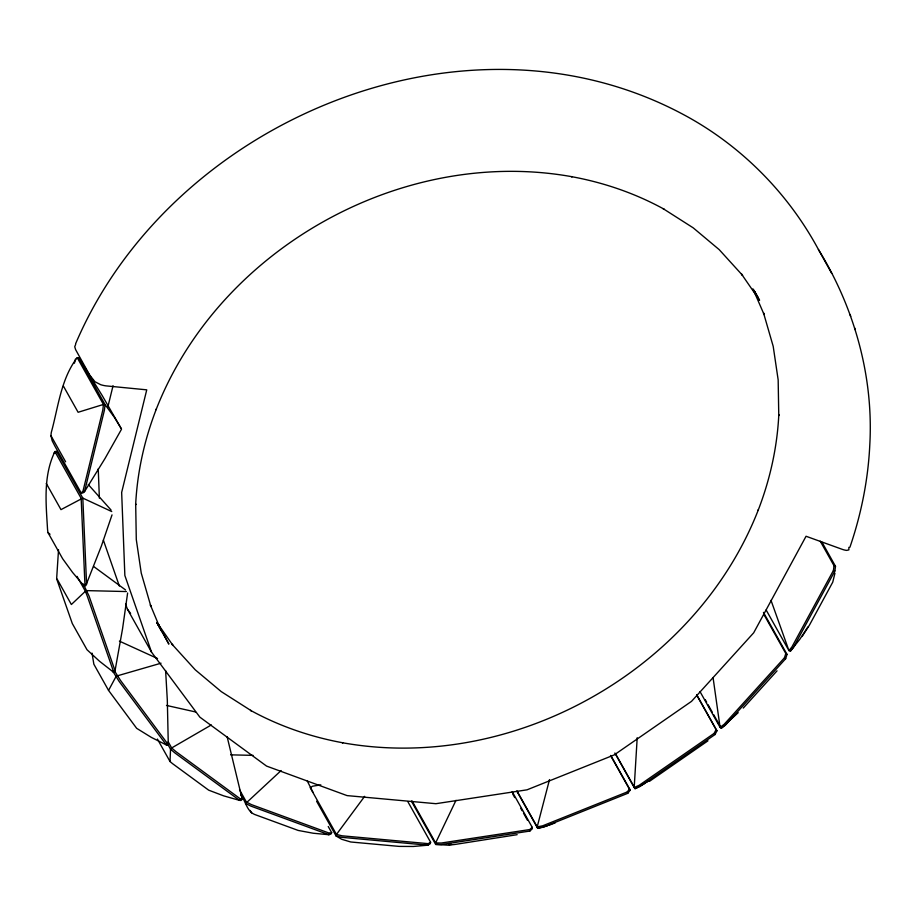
<?xml version="1.0" encoding="UTF-8"?>
<svg xmlns="http://www.w3.org/2000/svg" width="916" height="916" viewBox="0 0 916 916"><rect width="100%" height="100%" fill="white"/><g stroke="black" fill="none" stroke-linecap="round" stroke-linejoin="round"><path stroke-width="1.37" d="M637.204 737.712L634.204 787.485L635.086 788.665L640.021 786.489L715.041 734.529L716.953 730.785L696.732 694.763M58.532 549.772L56.666 578.305L71.368 604.503L85.394 591.255L86.974 590.625L126.397 591.553M78.81 357.812L105.065 404.597L114.614 417.685L121.553 429.146L104.962 458.595L84.512 491.652L82.772 493.048L81.158 492.9L54.903 446.115L52.178 440.791L50.918 435.615L51.296 432.421C58.258 407.231 60.88 378.926 77.207 357.664L78.81 357.812L102.283 395.689L120.843 427.909M821.995 542.238L835.495 566.294L834.877 570.977L793.359 647.532L790.405 651.15L788.939 650.612L791.893 646.994L833.423 570.45L834.041 565.756L820.221 541.138M834.957 573.164L832.747 582.164L809.492 625.033L802.084 636.528M127.622 592.995L122.549 628.8L114.912 671.417L113.332 672.046L99.455 661.192L87.009 649.742L72.307 623.544L56.678 578.935M74.448 363.194L75.456 359.061M81.158 492.9L82.898 491.503L102.787 410.15L103.451 404.448L77.207 357.664M113.046 385.739L107.733 407.448M407.803 801.592L430.6 842.228L428.264 843.659L427.887 845.182L413.299 846.476L399.044 846.384L350.771 841.987L341.691 839.285L336.08 835.965L316.593 801.225M430.6 842.228L430.234 843.739L427.887 845.182L341.679 837.327L336.08 835.965L336.458 834.442L364.66 796.336M549.52 779.585L537.188 826.908L537.669 828.293L543.165 827.194L627.769 793.313L630.059 790.279L629.567 788.882L610.915 755.643M82.738 583.584L84.089 586L84.948 584.626L86.596 584.374L82.806 498.109L56.552 451.325L54.903 451.577C43.075 475.931 46.006 503.193 47.54 529.345L47.93 532.517L62.632 558.714L72.604 572.466L84.089 586L85.738 585.748L101.401 545.982L112.027 514.872M700.042 691.649L720.079 727.361L724.144 724.327L784.462 657.803L785.813 653.509L763.704 614.109M713.06 677.554L720.079 727.361L721.281 728.243L725.346 725.22L785.676 658.696L787.016 654.39L763.452 612.392M849.911 547.241C861.166 514.426 868.07 480.076 869.765 445.405L869.822 444.34C873.578 375.972 854.193 307.581 818.423 249.496C788.321 193.539 741.949 146.549 686.187 116.046L685.237 115.531C466.462 -3.275 171.384 119.927 75.879 343.111L75.616 343.752M165.613 670.546L167.319 700.202L168.281 744.239L166.884 745.2L151.358 737.403L136.656 728.323L108.557 690.412L115.874 676.821L117.282 675.848L161.044 663.195M455.996 800.321L435.627 842.915L435.684 844.426L448.176 845.182L454.897 844.46L517.151 834.682M614.865 753.009L634.204 787.485L639.139 785.321L714.159 733.35L716.072 729.605L696.732 695.141M328.237 826.495L331.695 832.655L329.668 833.285L328.89 834.716L313.18 833.228L298.181 830.434L254.43 814.393C246.656 810.958 245.648 800.962 240.771 794.802M331.695 832.655L330.916 834.075L328.89 834.716L250.766 806.069L245.648 803.481L281.12 770.551M807.832 627.059L799.783 639.345L790.405 651.15M517.151 791.195L537.188 826.908L542.684 825.797L627.288 791.928L629.567 788.882M227.111 736.659L242.225 799.233L240.702 799.141L239.58 800.378L223.619 795.844L208.688 790.165L172.448 763.578L170.021 761.505L157.415 739.052M242.225 799.233L241.091 800.47L239.58 800.378L174.864 752.906L170.536 749.208L167.754 744.239M743.254 708.079L777.043 670.833M75.673 344.393L74.734 346.717L75.593 349.591L89.745 375.148L95.001 381.766L100.749 384.72A14.015 5.611 13.7 0 0 106.004 385.876L146.743 389.838L121.656 492.442L124.862 575.511L151.541 652.158L199.871 717.159L266.556 766.085L347.072 795.603L435.913 803.698L527.032 789.821L614.212 754.91L691.523 701.358L753.685 632.807L806.057 536.261L842.697 549.497A14.015 4.259 28.5 0 0 846.693 550.39L848.869 549.886L848.869 547.333M738.193 712.671L721.281 728.243L719.896 725.758M412.143 801.065L435.627 842.915L441.352 843.018L529.769 829.553L532.207 827.297L512.17 791.596M411.399 801.145L435.684 844.426L441.409 844.529L529.837 831.064L532.265 828.797L532.207 827.297M112.393 670.615L119.149 681.435L166.048 744.513L167.445 743.552L168.281 744.239M649.433 781.359L707.953 740.826M646.662 782.31L648.826 780.821M211.333 724.957L171.658 747.96L170.536 749.208L170.021 761.505M645.585 783.054L635.086 788.665L615.586 753.925M113.332 672.046L113.309 670.924L114.889 670.294L89.001 595.915L83.516 584.465M548.684 825.408L555.302 822.808M547.367 825.923L537.669 828.293L516.784 791.081M320.818 784.852L312.539 786.226L310.203 787.657L336.458 834.442L342.046 835.804L428.264 843.659M54.044 452.939L55.693 452.687M449.023 844.644L451.691 844.403M230.614 754.841L253.056 755.368M82.898 491.503L84.512 491.652L104.39 410.299L105.065 404.597L103.451 404.448L78.112 412.28L63.41 386.083M166.494 705.435L195.509 711.938M834.041 565.756L835.495 566.294M833.423 570.45L834.877 570.977M329.668 833.285L251.534 804.649L246.415 802.061L239.511 789.741M119.401 641.131L157.541 658.524M111.741 511.552L82.806 498.109L60.983 509.64L46.281 483.442M93.558 566.42L125.538 589.927M785.813 653.509L787.016 654.39M784.462 657.803L785.676 658.696M240.702 799.141L175.986 751.658L171.658 747.96L168.212 741.8M47.93 532.517L50.025 534.246M166.048 744.513L166.884 745.2M88.234 484.507L111.054 510.04M716.072 729.605L716.953 730.785M714.159 733.35L715.041 734.529M125.572 603.942L127.37 609.083L130.61 613.445M167.445 743.552L120.546 680.473L114.511 670.924M156.899 622.422L172.964 645.425L171.864 644.074L195.268 669.836L221.248 691.614L251.339 710.805L250.492 710.335C279.254 726.136 310.661 736.911 342.916 742.807L342.275 742.704C512.239 773.379 695.576 670.707 758.345 509.823L758.105 510.43C769.955 479.847 777.215 447.432 778.806 414.639L778.772 415.601L778.165 379.911L773.207 346.363L763.52 312.917L764.104 314.577L752.918 288.826M753.937 290.338L759.582 300.299L741.479 274.021L742.59 275.384L719.186 249.621L693.206 227.844L663.115 208.653L663.963 209.111C635.2 193.322 603.793 182.547 571.538 176.651L572.179 176.754C402.216 146.079 218.878 248.751 156.109 409.624L156.35 409.028C144.499 439.611 137.24 472.026 135.648 504.808L135.683 503.857L136.289 539.547L141.247 573.095L150.934 606.529L150.35 604.881L159.247 626.178L158.102 623.762L168.876 644.108L157.002 622.811M156.991 622.891L161.926 631.605L156.934 622.674M766.142 609.987L788.939 650.612L771.009 600.346M705.274 699.71L706.66 702.194M708.057 704.679L712.236 712.121M713.621 714.595L718.499 723.285M610.514 755.448L630.059 790.279M512.72 793.977L514.735 797.573M520.769 808.336L522.12 810.74M523.471 813.145L527.536 820.37M50.918 435.615L65.62 461.813M54.903 451.577L81.158 498.361L84.948 584.626M250.171 810.454L251.568 812.95M127.416 609.186L151.541 652.158M77.036 576.37L85.394 591.255L87.421 596.545L113.309 670.924M108.557 690.412L93.856 664.215L92.024 653.108M831.705 273.357L818.423 249.496M753.776 290.086L758.15 297.906L754.67 291.654M307.146 780.753L312.94 792.237M627.288 791.928L627.769 793.313M103.382 540.165L119.343 586.022M850.094 314.554L850.712 316.364M854.639 327.939L855.258 329.737M98.241 468.832L99.375 498.167M529.769 829.553L529.837 831.064M114.889 670.294L114.912 671.417"/></g></svg>
